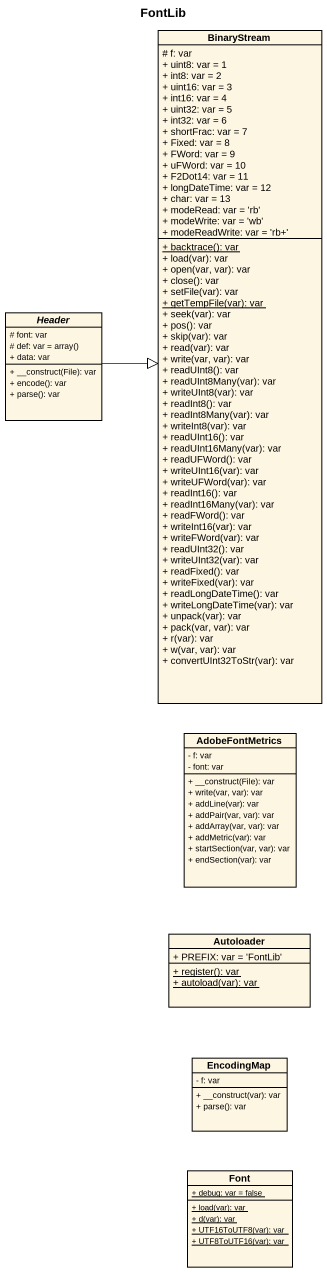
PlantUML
@startuml
title FontLib
hide circle
hide empty members
skinparam classAttributeIconSize 0
class BinaryStream {
  # f: var
  + uint8: var = 1
  + int8: var = 2
  + uint16: var = 3
  + int16: var = 4
  + uint32: var = 5
  + int32: var = 6
  + shortFrac: var = 7
  + Fixed: var = 8
  + FWord: var = 9
  + uFWord: var = 10
  + F2Dot14: var = 11
  + longDateTime: var = 12
  + char: var = 13
  + modeRead: var = 'rb'
  + modeWrite: var = 'wb'
  + modeReadWrite: var = 'rb+'
  {static} + backtrace(): var
  + load(var): var
  + open(var, var): var
  + close(): var
  + setFile(var): var
  {static} + getTempFile(var): var
  + seek(var): var
  + pos(): var
  + skip(var): var
  + read(var): var
  + write(var, var): var
  + readUInt8(): var
  + readUInt8Many(var): var
  + writeUInt8(var): var
  + readInt8(): var
  + readInt8Many(var): var
  + writeInt8(var): var
  + readUInt16(): var
  + readUInt16Many(var): var
  + readUFWord(): var
  + writeUInt16(var): var
  + writeUFWord(var): var
  + readInt16(): var
  + readInt16Many(var): var
  + readFWord(): var
  + writeInt16(var): var
  + writeFWord(var): var
  + readUInt32(): var
  + writeUInt32(var): var
  + readFixed(): var
  + writeFixed(var): var
  + readLongDateTime(): var
  + writeLongDateTime(var): var
  + unpack(var): var
  + pack(var, var): var
  + r(var): var
  + w(var, var): var
  + convertUInt32ToStr(var): var
}
abstract class "Header" as Header_ {
  # font: var
  {field} # def: var = array()
  + data: var
  + __construct(File): var
  + encode(): var
  + parse(): var
}
class AdobeFontMetrics {
  - f: var
  - font: var
  + __construct(File): var
  + write(var, var): var
  + addLine(var): var
  + addPair(var, var): var
  + addArray(var, var): var
  + addMetric(var): var
  + startSection(var, var): var
  + endSection(var): var
}
class Autoloader {
  + PREFIX: var = 'FontLib'
  {static} + register(): var
  {static} + autoload(var): var
}
class EncodingMap {
  - f: var
  + __construct(var): var
  + parse(): var
}
class Font {
  {static} + debug: var = false
  {static} + load(var): var
  {static} + d(var): var
  {static} + UTF16ToUTF8(var): var
  {static} + UTF8ToUTF16(var): var
}
Header_ -right-|> BinaryStream
@enduml
